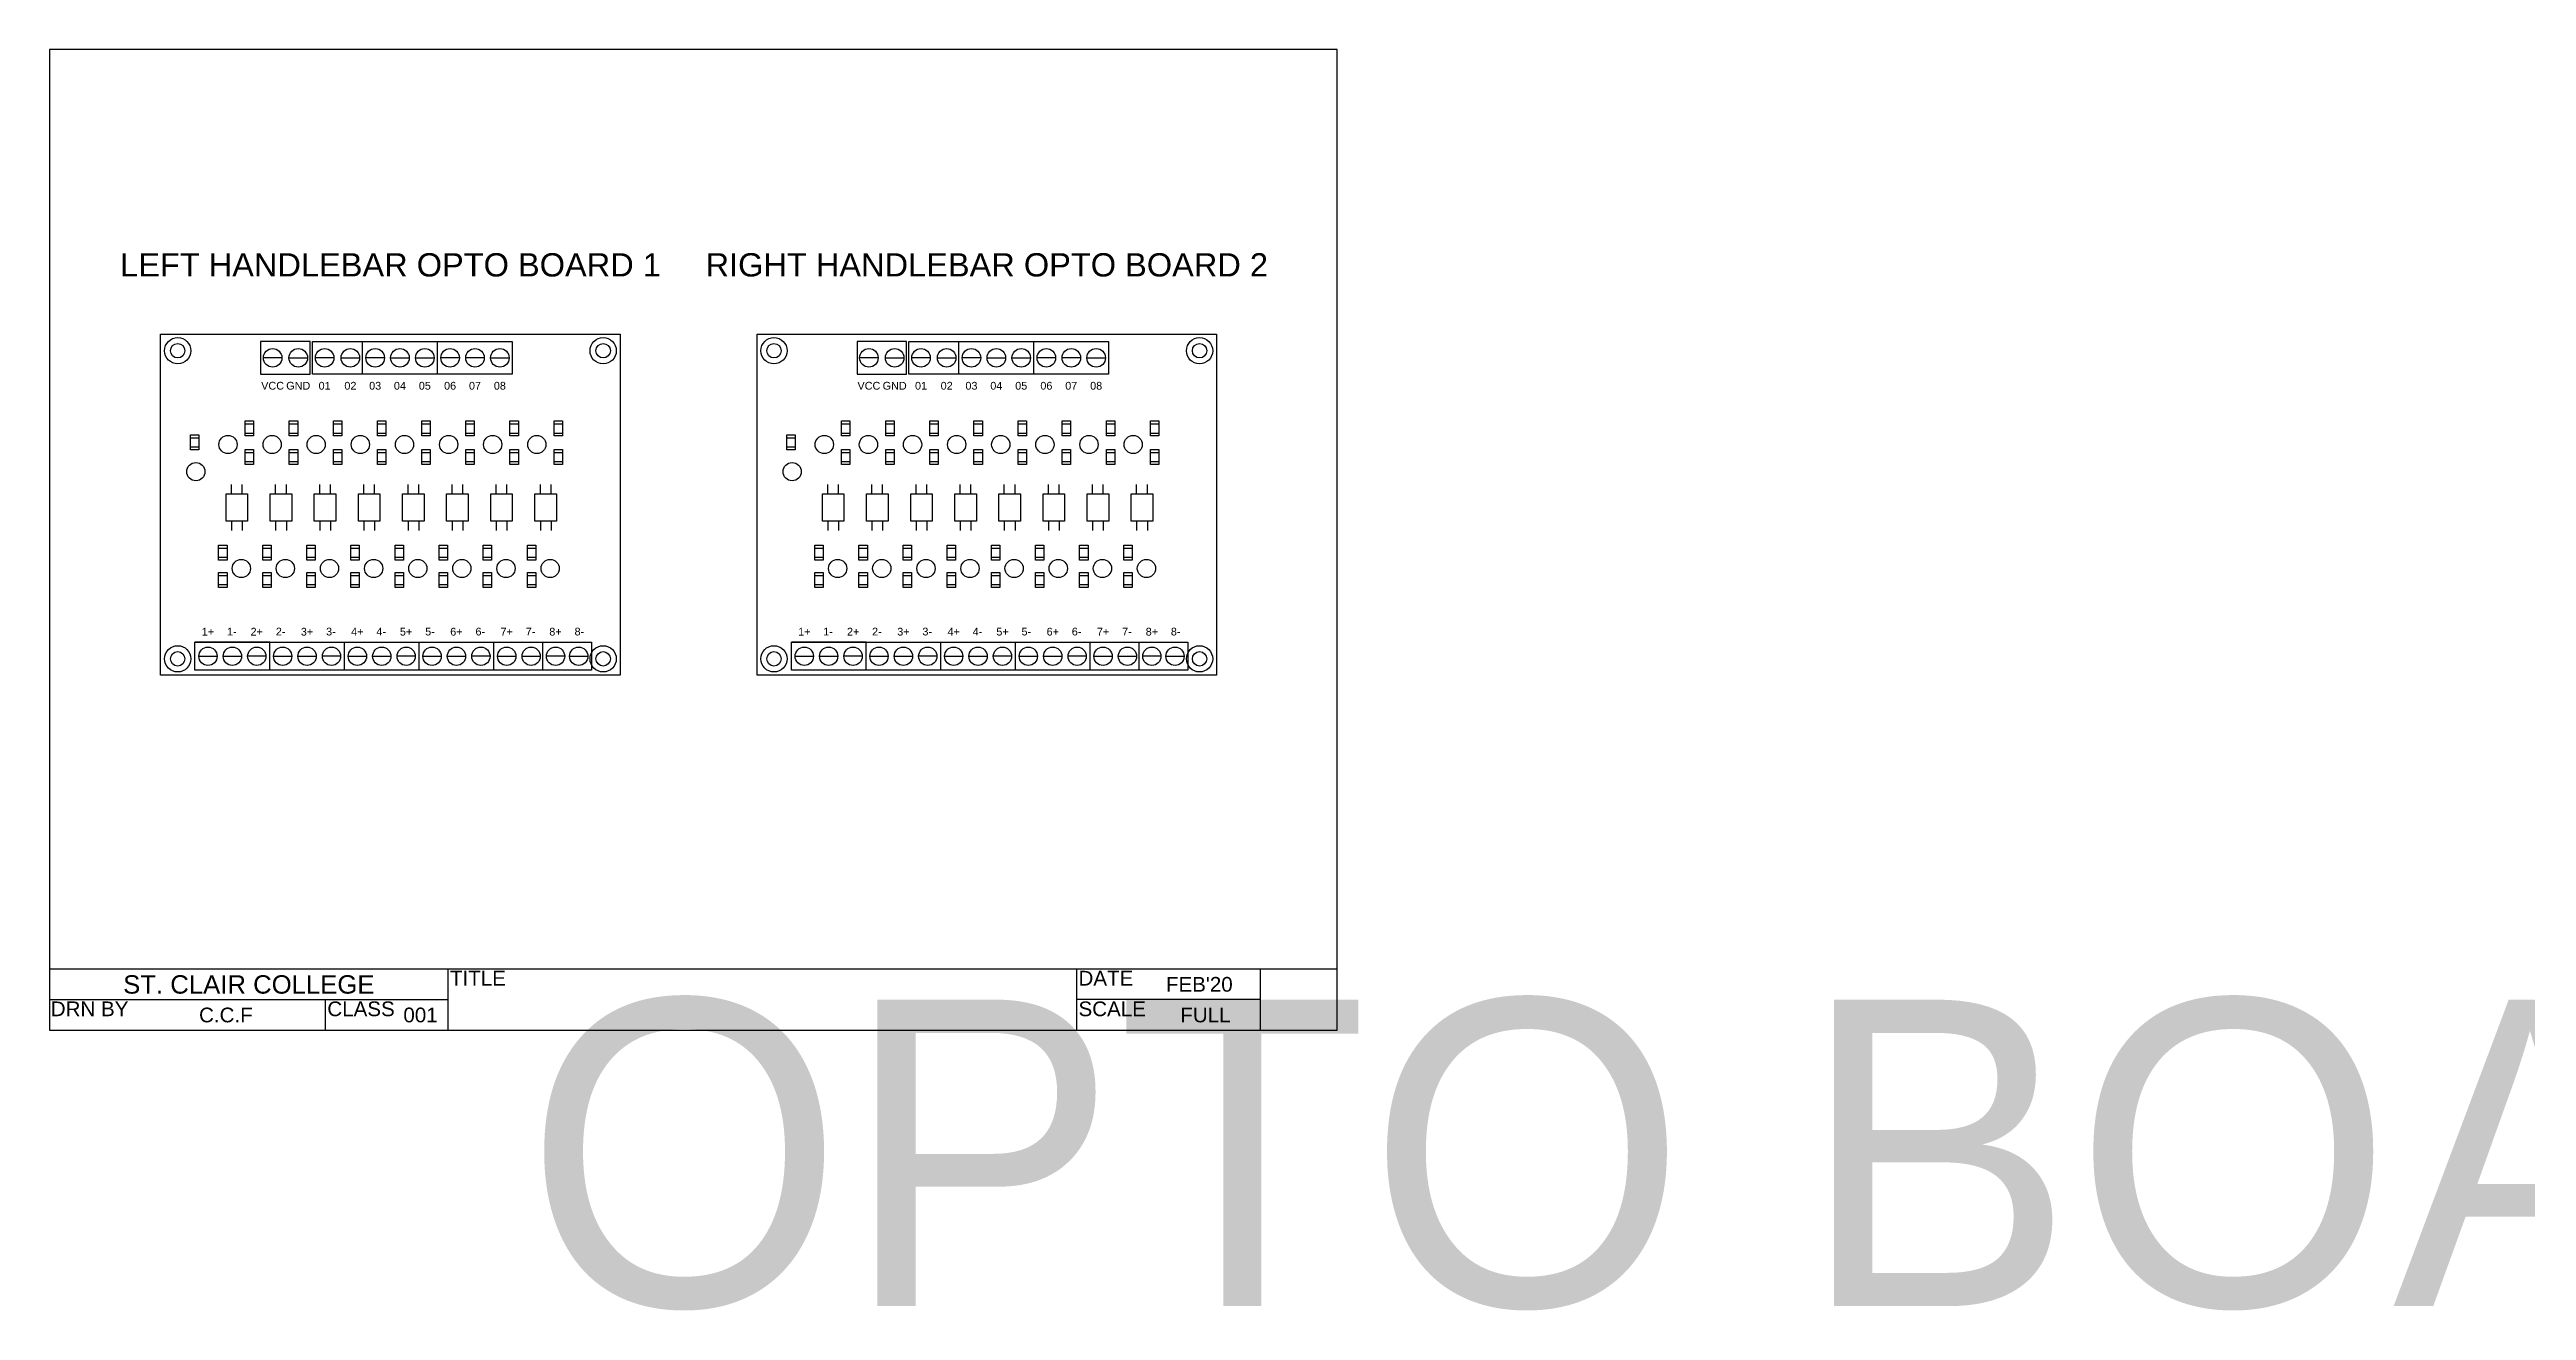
# Model space of a CAD drawing. Header units: inches. Extents: x 0 to 40.4, y -2.3 to 8.
# Drawn here: x 0 to 20.2, y -2.29 to 8 of the extents above; entities that cross this region are included whole.
import ezdxf
from ezdxf.enums import TextEntityAlignment as Align

# ---------------------------------------------------------------- set-up
doc = ezdxf.new("R2018")
doc.units = ezdxf.units.IN
doc.header["$MEASUREMENT"] = 0
doc.layers.add('DRAWING SHT', color=7, linetype='Continuous')
doc.styles.add('Annotative', font='arial.ttf')
doc.styles.get("Standard").update_dxf_attribs({"font": 'arial.ttf', "height": 0.05})

# ---------------------------------------------------------------- blocks, each defined once
blk = doc.blocks.new('Fuerth Cole DRAWING SHT')
at = {"layer": 'DRAWING SHT'}
for p, q in [((0, 0.5), (10.5, 0.5)), ((3.25, 0), (3.25, 0.5)), ((8.375, 0), (8.375, 0.5)), ((9.875, 0), (9.875, 0.5)), ((0, 0.25), (3.25, 0.25)), ((2.25, 0), (2.25, 0.25)), ((9.875, 0.25), (8.375, 0.25))]:
    blk.add_line(p, q, dxfattribs=at)
blk.add_lwpolyline([(0, 0), (10.5, 0), (10.5, 8), (0, 8)], close=True, dxfattribs=at)
for s, width, heights, insert, char_height, attachment_point in [('ST. CLAIR COLLEGE', 3.25, [0.247], (1.625, 0.373), 0.15, 5), ('DRN BY', 2.25, [0.19], (0.01, 0.235), 0.12, 1)]:
    blk.add_mtext_dynamic_manual_height_columns(s, width=width, gutter_width=1, heights=heights, dxfattribs=dict(at, insert=insert, char_height=char_height, attachment_point=attachment_point))
at = {"layer": 'DRAWING SHT', "char_height": 0.12, "width": 1, "attachment_point": 1, "style": 'Annotative'}
for s, insert in [('TITLE', (3.265, 0.485)), ('CLASS', (2.265, 0.235))]:
    blk.add_mtext(s, dxfattribs=dict(at, insert=insert))
at = {"layer": 'DRAWING SHT', "char_height": 0.12, "width": 1.5, "attachment_point": 1}
for s, insert in [('DATE', (8.39, 0.485)), ('SCALE', (8.39, 0.235))]:
    blk.add_mtext(s, dxfattribs=dict(at, insert=insert))
at = {"layer": 'DRAWING SHT'}
for tag, p in [('DATE', (9.375, 0.375)), ('DRN_BY', (1.438, 0.125)), ('CLS', (3.025, 0.125)), ('SCALE', (9.425, 0.125))]:
    blk.add_attdef(tag, text='', height=0.12, dxfattribs=at).set_placement(p, align=Align.MIDDLE_CENTER)
at = {"layer": 'DRAWING SHT', "lineweight": 30, "flags": 104}
blk.add_attdef('TITLE', text='', height=0.12, dxfattribs=at).set_placement((3.875, 0.25), align=Align.MIDDLE_LEFT)

msp = doc.modelspace()

# ---------------------------------------------------------------- linework, layer by layer
for p, q in [((1.895, 5.485), (1.743, 5.485)), ((1.953, 5.485), (2.104, 5.485)), ((2.144, 5.619), (2.552, 5.619)), ((2.319, 5.485), (2.168, 5.485)), ((2.377, 5.485), (2.528, 5.485)), ((2.552, 5.351), (2.552, 5.619)), ((2.73, 5.485), (2.579, 5.485)), ((2.782, 5.485), (2.933, 5.485)), ((2.985, 5.485), (3.136, 5.485)), ((3.163, 5.351), (3.163, 5.619)), ((3.342, 5.485), (3.19, 5.485)), ((3.544, 5.485), (3.393, 5.485)), ((3.596, 5.485), (3.747, 5.485)), ((6.757, 5.485), (6.606, 5.485)), ((6.815, 5.485), (6.966, 5.485)), ((7.007, 5.619), (7.414, 5.619)), ((7.181, 5.485), (7.03, 5.485)), ((7.24, 5.485), (7.391, 5.485)), ((7.414, 5.351), (7.414, 5.619)), ((7.593, 5.485), (7.441, 5.485)), ((7.644, 5.485), (7.795, 5.485)), ((7.847, 5.485), (7.998, 5.485)), ((8.026, 5.351), (8.026, 5.619)), ((8.204, 5.485), (8.053, 5.485)), ((8.407, 5.485), (8.256, 5.485)), ((8.459, 5.485), (8.61, 5.485)), ((1.596, 4.947), (1.664, 4.947)), ((1.596, 4.872), (1.664, 4.872)), ((1.955, 4.947), (2.024, 4.947)), ((1.955, 4.872), (2.024, 4.872)), ((2.315, 4.947), (2.384, 4.947)), ((2.315, 4.872), (2.384, 4.872)), ((2.675, 4.947), (2.743, 4.947)), ((2.675, 4.872), (2.743, 4.872)), ((3.035, 4.947), (3.103, 4.947)), ((3.035, 4.872), (3.103, 4.872)), ((3.394, 4.947), (3.463, 4.947)), ((3.394, 4.872), (3.463, 4.872)), ((3.754, 4.947), (3.823, 4.947)), ((3.754, 4.872), (3.823, 4.872)), ((4.114, 4.947), (4.182, 4.947)), ((4.114, 4.872), (4.182, 4.872)), ((6.458, 4.947), (6.526, 4.947)), ((6.458, 4.872), (6.526, 4.872)), ((6.818, 4.947), (6.886, 4.947)), ((6.818, 4.872), (6.886, 4.872)), ((7.177, 4.947), (7.246, 4.947)), ((7.177, 4.872), (7.246, 4.872)), ((7.537, 4.947), (7.606, 4.947)), ((7.537, 4.872), (7.606, 4.872)), ((7.897, 4.947), (7.966, 4.947)), ((7.897, 4.872), (7.966, 4.872)), ((8.257, 4.947), (8.325, 4.947)), ((8.257, 4.872), (8.325, 4.872)), ((8.617, 4.947), (8.685, 4.947)), ((8.617, 4.872), (8.685, 4.872)), ((8.976, 4.947), (9.045, 4.947)), ((8.976, 4.872), (9.045, 4.872)), ((1.149, 4.833), (1.218, 4.833)), ((1.149, 4.758), (1.218, 4.758)), ((1.596, 4.714), (1.664, 4.714)), ((1.955, 4.714), (2.024, 4.714)), ((2.315, 4.714), (2.384, 4.714)), ((2.675, 4.714), (2.743, 4.714)), ((3.035, 4.714), (3.103, 4.714)), ((3.394, 4.714), (3.463, 4.714)), ((3.754, 4.714), (3.823, 4.714)), ((4.114, 4.714), (4.182, 4.714)), ((6.012, 4.833), (6.08, 4.833)), ((6.012, 4.758), (6.08, 4.758)), ((6.458, 4.714), (6.526, 4.714)), ((6.818, 4.714), (6.886, 4.714)), ((7.177, 4.714), (7.246, 4.714)), ((7.537, 4.714), (7.606, 4.714)), ((7.897, 4.714), (7.966, 4.714)), ((8.257, 4.714), (8.325, 4.714)), ((8.617, 4.714), (8.685, 4.714)), ((8.976, 4.714), (9.045, 4.714)), ((1.483, 4.377), (1.483, 4.453)), ((1.571, 4.377), (1.571, 4.453)), ((1.596, 4.639), (1.664, 4.639)), ((1.843, 4.377), (1.843, 4.453)), ((1.931, 4.377), (1.931, 4.453)), ((1.955, 4.639), (2.024, 4.639)), ((2.203, 4.377), (2.203, 4.453)), ((2.291, 4.377), (2.291, 4.453)), ((2.315, 4.639), (2.384, 4.639)), ((2.563, 4.377), (2.563, 4.453)), ((2.65, 4.377), (2.65, 4.453)), ((2.675, 4.639), (2.743, 4.639)), ((2.923, 4.377), (2.923, 4.453)), ((3.01, 4.377), (3.01, 4.453)), ((3.035, 4.639), (3.103, 4.639)), ((3.282, 4.377), (3.282, 4.453)), ((3.37, 4.377), (3.37, 4.453)), ((3.394, 4.639), (3.463, 4.639)), ((3.642, 4.377), (3.642, 4.453)), ((3.73, 4.377), (3.73, 4.453)), ((3.754, 4.639), (3.823, 4.639)), ((4.002, 4.377), (4.002, 4.453)), ((4.089, 4.377), (4.089, 4.453)), ((4.114, 4.639), (4.182, 4.639)), ((6.346, 4.377), (6.346, 4.453)), ((6.433, 4.377), (6.433, 4.453)), ((6.458, 4.639), (6.526, 4.639)), ((6.706, 4.377), (6.706, 4.453)), ((6.793, 4.377), (6.793, 4.453)), ((6.818, 4.639), (6.886, 4.639)), ((7.065, 4.377), (7.065, 4.453)), ((7.153, 4.377), (7.153, 4.453)), ((7.177, 4.639), (7.246, 4.639)), ((7.425, 4.377), (7.425, 4.453)), ((7.513, 4.377), (7.513, 4.453)), ((7.537, 4.639), (7.606, 4.639)), ((7.785, 4.377), (7.785, 4.453)), ((7.873, 4.377), (7.873, 4.453)), ((7.897, 4.639), (7.966, 4.639)), ((8.145, 4.377), (8.145, 4.453)), ((8.232, 4.377), (8.232, 4.453)), ((8.257, 4.639), (8.325, 4.639)), ((8.505, 4.377), (8.505, 4.453)), ((8.592, 4.377), (8.592, 4.453)), ((8.617, 4.639), (8.685, 4.639)), ((8.864, 4.377), (8.864, 4.453)), ((8.952, 4.377), (8.952, 4.453)), ((8.976, 4.639), (9.045, 4.639)), ((1.483, 4.154), (1.483, 4.077)), ((1.571, 4.154), (1.571, 4.077)), ((1.843, 4.154), (1.843, 4.077)), ((1.931, 4.154), (1.931, 4.077)), ((2.203, 4.154), (2.203, 4.077)), ((2.291, 4.154), (2.291, 4.077)), ((2.563, 4.154), (2.563, 4.077)), ((2.65, 4.154), (2.65, 4.077)), ((2.923, 4.154), (2.923, 4.077)), ((3.01, 4.154), (3.01, 4.077)), ((3.282, 4.154), (3.282, 4.077)), ((3.37, 4.154), (3.37, 4.077)), ((3.642, 4.154), (3.642, 4.077)), ((3.73, 4.154), (3.73, 4.077)), ((4.002, 4.154), (4.002, 4.077)), ((4.089, 4.154), (4.089, 4.077)), ((6.346, 4.154), (6.346, 4.077)), ((6.433, 4.154), (6.433, 4.077)), ((6.706, 4.154), (6.706, 4.077)), ((6.793, 4.154), (6.793, 4.077)), ((7.065, 4.154), (7.065, 4.077)), ((7.153, 4.154), (7.153, 4.077)), ((7.425, 4.154), (7.425, 4.077)), ((7.513, 4.154), (7.513, 4.077)), ((7.785, 4.154), (7.785, 4.077)), ((7.873, 4.154), (7.873, 4.077)), ((8.145, 4.154), (8.145, 4.077)), ((8.232, 4.154), (8.232, 4.077)), ((8.505, 4.154), (8.505, 4.077)), ((8.592, 4.154), (8.592, 4.077)), ((8.864, 4.154), (8.864, 4.077)), ((8.952, 4.154), (8.952, 4.077)), ((1.378, 3.933), (1.447, 3.933)), ((1.378, 3.858), (1.447, 3.858)), ((1.738, 3.933), (1.806, 3.933)), ((1.738, 3.858), (1.806, 3.858)), ((2.098, 3.933), (2.166, 3.933)), ((2.098, 3.858), (2.166, 3.858)), ((2.457, 3.933), (2.526, 3.933)), ((2.457, 3.858), (2.526, 3.858)), ((2.817, 3.933), (2.886, 3.933)), ((2.817, 3.858), (2.886, 3.858)), ((3.177, 3.933), (3.245, 3.933)), ((3.177, 3.858), (3.245, 3.858)), ((3.537, 3.933), (3.605, 3.933)), ((3.537, 3.858), (3.605, 3.858)), ((3.897, 3.933), (3.965, 3.933)), ((3.897, 3.858), (3.965, 3.858)), ((6.24, 3.933), (6.309, 3.933)), ((6.24, 3.858), (6.309, 3.858)), ((6.6, 3.933), (6.669, 3.933)), ((6.6, 3.858), (6.669, 3.858)), ((6.96, 3.933), (7.028, 3.933)), ((6.96, 3.858), (7.028, 3.858)), ((7.32, 3.933), (7.388, 3.933)), ((7.32, 3.858), (7.388, 3.858)), ((7.68, 3.933), (7.748, 3.933)), ((7.68, 3.858), (7.748, 3.858)), ((8.039, 3.933), (8.108, 3.933)), ((8.039, 3.858), (8.108, 3.858)), ((8.399, 3.933), (8.468, 3.933)), ((8.399, 3.858), (8.468, 3.858)), ((8.759, 3.933), (8.827, 3.933)), ((8.759, 3.858), (8.827, 3.858)), ((1.378, 3.711), (1.447, 3.711)), ((1.378, 3.636), (1.447, 3.636)), ((1.738, 3.711), (1.806, 3.711)), ((1.738, 3.636), (1.806, 3.636)), ((2.098, 3.711), (2.166, 3.711)), ((2.098, 3.636), (2.166, 3.636)), ((2.457, 3.711), (2.526, 3.711)), ((2.457, 3.636), (2.526, 3.636)), ((2.817, 3.711), (2.886, 3.711)), ((2.817, 3.636), (2.886, 3.636)), ((3.177, 3.711), (3.245, 3.711)), ((3.177, 3.636), (3.245, 3.636)), ((3.537, 3.711), (3.605, 3.711)), ((3.537, 3.636), (3.605, 3.636)), ((3.897, 3.711), (3.965, 3.711)), ((3.897, 3.636), (3.965, 3.636)), ((6.24, 3.711), (6.309, 3.711)), ((6.24, 3.636), (6.309, 3.636)), ((6.6, 3.711), (6.669, 3.711)), ((6.6, 3.636), (6.669, 3.636)), ((6.96, 3.711), (7.028, 3.711)), ((6.96, 3.636), (7.028, 3.636)), ((7.32, 3.711), (7.388, 3.711)), ((7.32, 3.636), (7.388, 3.636)), ((7.68, 3.711), (7.748, 3.711)), ((7.68, 3.636), (7.748, 3.636)), ((8.039, 3.711), (8.108, 3.711)), ((8.039, 3.636), (8.108, 3.636)), ((8.399, 3.711), (8.468, 3.711)), ((8.399, 3.636), (8.468, 3.636)), ((8.759, 3.711), (8.827, 3.711)), ((8.759, 3.636), (8.827, 3.636)), ((1.795, 3.166), (1.186, 3.166)), ((1.217, 3.051), (1.366, 3.051)), ((1.416, 3.051), (1.565, 3.051)), ((1.764, 3.051), (1.615, 3.051)), ((1.795, 2.937), (1.795, 3.166)), ((1.826, 3.051), (1.975, 3.051)), ((2.025, 3.051), (2.174, 3.051)), ((2.373, 3.051), (2.224, 3.051)), ((2.404, 2.937), (2.404, 3.166)), ((2.435, 3.051), (2.584, 3.051)), ((2.634, 3.051), (2.783, 3.051)), ((2.982, 3.051), (2.833, 3.051)), ((3.013, 2.937), (3.013, 3.166)), ((3.044, 3.051), (3.193, 3.051)), ((3.243, 3.051), (3.392, 3.051)), ((3.591, 3.051), (3.442, 3.051)), ((3.622, 2.937), (3.622, 3.166)), ((3.653, 3.051), (3.802, 3.051)), ((3.852, 3.051), (4.001, 3.051)), ((4.022, 2.937), (4.022, 3.166)), ((4.022, 3.166), (4.419, 3.166)), ((4.2, 3.051), (4.051, 3.051)), ((4.24, 3.051), (4.39, 3.051)), ((6.658, 3.166), (6.049, 3.166)), ((6.08, 3.051), (6.229, 3.051)), ((6.278, 3.051), (6.428, 3.051)), ((6.627, 3.051), (6.477, 3.051)), ((6.658, 2.937), (6.658, 3.166)), ((6.689, 3.051), (6.838, 3.051)), ((6.887, 3.051), (7.037, 3.051)), ((7.236, 3.051), (7.086, 3.051)), ((7.267, 2.937), (7.267, 3.166)), ((7.298, 3.051), (7.447, 3.051)), ((7.496, 3.051), (7.646, 3.051)), ((7.845, 3.051), (7.695, 3.051)), ((7.876, 2.937), (7.876, 3.166)), ((7.907, 3.051), (8.056, 3.051)), ((8.105, 3.051), (8.255, 3.051)), ((8.454, 3.051), (8.304, 3.051)), ((8.485, 2.937), (8.485, 3.166)), ((8.516, 3.051), (8.665, 3.051)), ((8.714, 3.051), (8.864, 3.051)), ((8.884, 2.937), (8.884, 3.166)), ((8.884, 3.166), (9.281, 3.166)), ((9.063, 3.051), (8.913, 3.051)), ((9.103, 3.051), (9.252, 3.051))]:
    msp.add_line(p, q)
for points in [[(0.906, 5.677), (4.653, 5.677), (4.653, 2.896), (0.906, 2.896)], [(5.769, 5.677), (9.515, 5.677), (9.515, 2.896), (5.769, 2.896)], [(1.721, 5.351), (2.125, 5.351), (2.125, 5.619), (1.721, 5.619)], [(2.144, 5.619), (3.772, 5.619), (3.772, 5.351), (2.144, 5.351)], [(6.584, 5.351), (6.988, 5.351), (6.988, 5.619), (6.584, 5.619)], [(7.007, 5.619), (8.634, 5.619), (8.634, 5.351), (7.007, 5.351)], [(1.149, 4.857), (1.218, 4.857), (1.218, 4.735), (1.149, 4.735)], [(1.596, 4.97), (1.664, 4.97), (1.664, 4.849), (1.596, 4.849)], [(1.955, 4.97), (2.024, 4.97), (2.024, 4.849), (1.955, 4.849)], [(2.315, 4.97), (2.384, 4.97), (2.384, 4.849), (2.315, 4.849)], [(2.675, 4.97), (2.743, 4.97), (2.743, 4.849), (2.675, 4.849)], [(3.035, 4.97), (3.103, 4.97), (3.103, 4.849), (3.035, 4.849)], [(3.394, 4.97), (3.463, 4.97), (3.463, 4.849), (3.394, 4.849)], [(3.754, 4.97), (3.823, 4.97), (3.823, 4.849), (3.754, 4.849)], [(4.114, 4.97), (4.182, 4.97), (4.182, 4.849), (4.114, 4.849)], [(6.012, 4.857), (6.08, 4.857), (6.08, 4.735), (6.012, 4.735)], [(6.458, 4.97), (6.526, 4.97), (6.526, 4.849), (6.458, 4.849)], [(6.818, 4.97), (6.886, 4.97), (6.886, 4.849), (6.818, 4.849)], [(7.177, 4.97), (7.246, 4.97), (7.246, 4.849), (7.177, 4.849)], [(7.537, 4.97), (7.606, 4.97), (7.606, 4.849), (7.537, 4.849)], [(7.897, 4.97), (7.966, 4.97), (7.966, 4.849), (7.897, 4.849)], [(8.257, 4.97), (8.325, 4.97), (8.325, 4.849), (8.257, 4.849)], [(8.617, 4.97), (8.685, 4.97), (8.685, 4.849), (8.617, 4.849)], [(8.976, 4.97), (9.045, 4.97), (9.045, 4.849), (8.976, 4.849)], [(1.596, 4.737), (1.664, 4.737), (1.664, 4.616), (1.596, 4.616)], [(1.955, 4.737), (2.024, 4.737), (2.024, 4.616), (1.955, 4.616)], [(2.315, 4.737), (2.384, 4.737), (2.384, 4.616), (2.315, 4.616)], [(2.675, 4.737), (2.743, 4.737), (2.743, 4.616), (2.675, 4.616)], [(3.035, 4.737), (3.103, 4.737), (3.103, 4.616), (3.035, 4.616)], [(3.394, 4.737), (3.463, 4.737), (3.463, 4.616), (3.394, 4.616)], [(3.754, 4.737), (3.823, 4.737), (3.823, 4.616), (3.754, 4.616)], [(4.114, 4.737), (4.182, 4.737), (4.182, 4.616), (4.114, 4.616)], [(6.458, 4.737), (6.526, 4.737), (6.526, 4.616), (6.458, 4.616)], [(6.818, 4.737), (6.886, 4.737), (6.886, 4.616), (6.818, 4.616)], [(7.177, 4.737), (7.246, 4.737), (7.246, 4.616), (7.177, 4.616)], [(7.537, 4.737), (7.606, 4.737), (7.606, 4.616), (7.537, 4.616)], [(7.897, 4.737), (7.966, 4.737), (7.966, 4.616), (7.897, 4.616)], [(8.257, 4.737), (8.325, 4.737), (8.325, 4.616), (8.257, 4.616)], [(8.617, 4.737), (8.685, 4.737), (8.685, 4.616), (8.617, 4.616)], [(8.976, 4.737), (9.045, 4.737), (9.045, 4.616), (8.976, 4.616)], [(1.44, 4.377), (1.615, 4.377), (1.615, 4.154), (1.44, 4.154)], [(1.799, 4.377), (1.975, 4.377), (1.975, 4.154), (1.799, 4.154)], [(2.159, 4.377), (2.334, 4.377), (2.334, 4.154), (2.159, 4.154)], [(2.519, 4.377), (2.694, 4.377), (2.694, 4.154), (2.519, 4.154)], [(2.879, 4.377), (3.054, 4.377), (3.054, 4.154), (2.879, 4.154)], [(3.238, 4.377), (3.414, 4.377), (3.414, 4.154), (3.238, 4.154)], [(3.598, 4.377), (3.773, 4.377), (3.773, 4.154), (3.598, 4.154)], [(3.958, 4.377), (4.133, 4.377), (4.133, 4.154), (3.958, 4.154)], [(6.302, 4.377), (6.477, 4.377), (6.477, 4.154), (6.302, 4.154)], [(6.662, 4.377), (6.837, 4.377), (6.837, 4.154), (6.662, 4.154)], [(7.022, 4.377), (7.197, 4.377), (7.197, 4.154), (7.022, 4.154)], [(7.381, 4.377), (7.557, 4.377), (7.557, 4.154), (7.381, 4.154)], [(7.741, 4.377), (7.916, 4.377), (7.916, 4.154), (7.741, 4.154)], [(8.101, 4.377), (8.276, 4.377), (8.276, 4.154), (8.101, 4.154)], [(8.461, 4.377), (8.636, 4.377), (8.636, 4.154), (8.461, 4.154)], [(8.82, 4.377), (8.996, 4.377), (8.996, 4.154), (8.82, 4.154)], [(1.378, 3.956), (1.447, 3.956), (1.447, 3.835), (1.378, 3.835)], [(1.738, 3.956), (1.806, 3.956), (1.806, 3.835), (1.738, 3.835)], [(2.098, 3.956), (2.166, 3.956), (2.166, 3.835), (2.098, 3.835)], [(2.457, 3.956), (2.526, 3.956), (2.526, 3.835), (2.457, 3.835)], [(2.817, 3.956), (2.886, 3.956), (2.886, 3.835), (2.817, 3.835)], [(3.177, 3.956), (3.245, 3.956), (3.245, 3.835), (3.177, 3.835)], [(3.537, 3.956), (3.605, 3.956), (3.605, 3.835), (3.537, 3.835)], [(3.897, 3.956), (3.965, 3.956), (3.965, 3.835), (3.897, 3.835)], [(6.24, 3.956), (6.309, 3.956), (6.309, 3.835), (6.24, 3.835)], [(6.6, 3.956), (6.669, 3.956), (6.669, 3.835), (6.6, 3.835)], [(6.96, 3.956), (7.028, 3.956), (7.028, 3.835), (6.96, 3.835)], [(7.32, 3.956), (7.388, 3.956), (7.388, 3.835), (7.32, 3.835)], [(7.68, 3.956), (7.748, 3.956), (7.748, 3.835), (7.68, 3.835)], [(8.039, 3.956), (8.108, 3.956), (8.108, 3.835), (8.039, 3.835)], [(8.399, 3.956), (8.468, 3.956), (8.468, 3.835), (8.399, 3.835)], [(8.759, 3.956), (8.827, 3.956), (8.827, 3.835), (8.759, 3.835)], [(1.378, 3.734), (1.447, 3.734), (1.447, 3.613), (1.378, 3.613)], [(1.738, 3.734), (1.806, 3.734), (1.806, 3.613), (1.738, 3.613)], [(2.098, 3.734), (2.166, 3.734), (2.166, 3.613), (2.098, 3.613)], [(2.457, 3.734), (2.526, 3.734), (2.526, 3.613), (2.457, 3.613)], [(2.817, 3.734), (2.886, 3.734), (2.886, 3.613), (2.817, 3.613)], [(3.177, 3.734), (3.245, 3.734), (3.245, 3.613), (3.177, 3.613)], [(3.537, 3.734), (3.605, 3.734), (3.605, 3.613), (3.537, 3.613)], [(3.897, 3.734), (3.965, 3.734), (3.965, 3.613), (3.897, 3.613)], [(6.24, 3.734), (6.309, 3.734), (6.309, 3.613), (6.24, 3.613)], [(6.6, 3.734), (6.669, 3.734), (6.669, 3.613), (6.6, 3.613)], [(6.96, 3.734), (7.028, 3.734), (7.028, 3.613), (6.96, 3.613)], [(7.32, 3.734), (7.388, 3.734), (7.388, 3.613), (7.32, 3.613)], [(7.68, 3.734), (7.748, 3.734), (7.748, 3.613), (7.68, 3.613)], [(8.039, 3.734), (8.108, 3.734), (8.108, 3.613), (8.039, 3.613)], [(8.399, 3.734), (8.468, 3.734), (8.468, 3.613), (8.399, 3.613)], [(8.759, 3.734), (8.827, 3.734), (8.827, 3.613), (8.759, 3.613)], [(4.419, 2.937), (1.186, 2.937), (1.186, 3.166), (4.419, 3.166)], [(9.281, 2.937), (6.049, 2.937), (6.049, 3.166), (9.281, 3.166)]]:
    msp.add_lwpolyline(points, close=True)
for centre, radius in [((1.045, 5.543), 0.107), ((1.045, 5.543), 0.0587), ((1.819, 5.485), 0.0756), ((2.028, 5.485), 0.0756), ((2.243, 5.485), 0.0756), ((2.453, 5.485), 0.0756), ((2.655, 5.485), 0.0756), ((2.857, 5.485), 0.0756), ((3.06, 5.485), 0.0756), ((3.266, 5.485), 0.0756), ((3.469, 5.485), 0.0756), ((3.672, 5.485), 0.0756), ((4.514, 5.543), 0.107), ((4.514, 5.543), 0.0587), ((5.907, 5.543), 0.107), ((5.907, 5.543), 0.0587), ((6.681, 5.485), 0.0756), ((6.891, 5.485), 0.0756), ((7.106, 5.485), 0.0756), ((7.315, 5.485), 0.0756), ((7.517, 5.485), 0.0756), ((7.72, 5.485), 0.0756), ((7.923, 5.485), 0.0756), ((8.128, 5.485), 0.0756), ((8.331, 5.485), 0.0756), ((8.534, 5.485), 0.0756), ((9.377, 5.543), 0.107), ((9.377, 5.543), 0.0587), ((1.455, 4.778), 0.0744), ((1.815, 4.778), 0.0744), ((2.174, 4.778), 0.0744), ((2.534, 4.778), 0.0744), ((2.894, 4.778), 0.0744), ((3.254, 4.778), 0.0744), ((3.613, 4.778), 0.0744), ((3.973, 4.778), 0.0744), ((6.317, 4.778), 0.0744), ((6.677, 4.778), 0.0744), ((7.037, 4.778), 0.0744), ((7.397, 4.778), 0.0744), ((7.756, 4.778), 0.0744), ((8.116, 4.778), 0.0744), ((8.476, 4.778), 0.0744), ((8.836, 4.778), 0.0744), ((1.193, 4.557), 0.0744), ((6.055, 4.557), 0.0744), ((1.564, 3.767), 0.0744), ((1.923, 3.767), 0.0744), ((2.283, 3.767), 0.0744), ((2.643, 3.767), 0.0744), ((3.003, 3.767), 0.0744), ((3.362, 3.767), 0.0744), ((3.722, 3.767), 0.0744), ((4.082, 3.767), 0.0744), ((6.426, 3.767), 0.0744), ((6.786, 3.767), 0.0744), ((7.146, 3.767), 0.0744), ((7.505, 3.767), 0.0744), ((7.865, 3.767), 0.0744), ((8.225, 3.767), 0.0744), ((8.585, 3.767), 0.0744), ((8.944, 3.767), 0.0744), ((1.045, 3.03), 0.107), ((1.045, 3.03), 0.0587), ((1.292, 3.051), 0.0746), ((1.491, 3.051), 0.0746), ((1.69, 3.051), 0.0746), ((1.901, 3.051), 0.0746), ((2.1, 3.051), 0.0746), ((2.299, 3.051), 0.0746), ((2.51, 3.051), 0.0746), ((2.709, 3.051), 0.0746), ((2.908, 3.051), 0.0746), ((3.119, 3.051), 0.0746), ((3.318, 3.051), 0.0746), ((3.517, 3.051), 0.0746), ((3.728, 3.051), 0.0746), ((3.927, 3.051), 0.0746), ((4.126, 3.051), 0.0746), ((4.315, 3.051), 0.0746), ((4.514, 3.03), 0.107), ((4.514, 3.03), 0.0587), ((5.907, 3.03), 0.107), ((5.907, 3.03), 0.0587), ((6.154, 3.051), 0.0746), ((6.353, 3.051), 0.0746), ((6.552, 3.051), 0.0746), ((6.763, 3.051), 0.0746), ((6.962, 3.051), 0.0746), ((7.161, 3.051), 0.0746), ((7.372, 3.051), 0.0746), ((7.571, 3.051), 0.0746), ((7.77, 3.051), 0.0746), ((7.981, 3.051), 0.0746), ((8.18, 3.051), 0.0746), ((8.379, 3.051), 0.0746), ((8.59, 3.051), 0.0746), ((8.789, 3.051), 0.0746), ((8.988, 3.051), 0.0746), ((9.177, 3.051), 0.0746), ((9.377, 3.03), 0.107), ((9.377, 3.03), 0.0587)]:
    msp.add_circle(centre, radius)

# ---------------------------------------------------------------- block references
ref = msp.add_blockref('Fuerth Cole DRAWING SHT', (0, 0))
ref.add_attrib('DRN_BY', 'C.C.F', dxfattribs={"layer": 'DRAWING SHT', "height": 0.12}).set_placement((1.438, 0.125), align=Align.MIDDLE_CENTER)
ref.add_attrib('CLS', '001', dxfattribs={"layer": 'DRAWING SHT', "height": 0.12}).set_placement((3.025, 0.125), align=Align.MIDDLE_CENTER)
ref.add_attrib('DATE', "FEB'20", dxfattribs={"layer": 'DRAWING SHT', "height": 0.12}).set_placement((9.375, 0.375), align=Align.MIDDLE_CENTER)
ref.add_attrib('SCALE', 'FULL', dxfattribs={"layer": 'DRAWING SHT', "height": 0.12}).set_placement((9.425, 0.125), align=Align.MIDDLE_CENTER)
lines = msp.add_mtext('OPTO BOARD LAYOUT', dxfattribs={"layer": 'DRAWING SHT', "insert": (3.875, 0.25), "char_height": 2.5, "attachment_point": 1})
ref.add_attrib('TITLE', '', (3.875, 0.25), dxfattribs={"flags": 104}).embed_mtext(lines)

# ---------------------------------------------------------------- texts
for s, width, heights, insert, char_height, attachment_point in [('LEFT HANDLEBAR OPTO BOARD 1', 4.8553, [0.345], (2.78, 6.146), 0.18999, 8), ('RIGHT HANDLEBAR OPTO BOARD 2', 4.8553, [0.345], (7.642, 6.146), 0.18999, 8), ('VCC', 0.20149, [0], (1.819, 5.257), 0.0633, 5), ('GND', 0.20149, [0], (2.028, 5.257), 0.0633, 5), ('01', 0.20149, [0], (2.243, 5.257), 0.0633, 5), ('02', 0.20149, [0], (2.453, 5.257), 0.0633, 5), ('03', 0.20149, [0], (2.655, 5.257), 0.0633, 5), ('04', 0.20149, [0], (2.857, 5.257), 0.0633, 5), ('05', 0.20149, [0], (3.06, 5.257), 0.0633, 5), ('06', 0.20149, [0], (3.266, 5.257), 0.0633, 5), ('07', 0.20149, [0], (3.469, 5.257), 0.0633, 5), ('08', 0.20149, [0], (3.672, 5.257), 0.0633, 5), ('VCC', 0.20149, [0], (6.681, 5.257), 0.0633, 5), ('GND', 0.20149, [0], (6.891, 5.257), 0.0633, 5), ('01', 0.20149, [0], (7.106, 5.257), 0.0633, 5), ('02', 0.20149, [0], (7.315, 5.257), 0.0633, 5), ('03', 0.20149, [0], (7.517, 5.257), 0.0633, 5), ('04', 0.20149, [0], (7.72, 5.257), 0.0633, 5), ('05', 0.20149, [0], (7.923, 5.257), 0.0633, 5), ('06', 0.20149, [0], (8.128, 5.257), 0.0633, 5), ('07', 0.20149, [0], (8.331, 5.257), 0.0633, 5), ('08', 0.20149, [0], (8.534, 5.257), 0.0633, 5), ('1+', 0.20932, [0], (1.241, 3.283), 0.0633, 1), ('1-', 0.20932, [0], (1.447, 3.284), 0.0633, 1), ('2+', 0.20932, [0], (1.639, 3.283), 0.0633, 1), ('2-', 0.20932, [0], (1.845, 3.284), 0.0633, 1), ('3+', 0.20932, [0], (2.049, 3.283), 0.0633, 1), ('3-', 0.20932, [0], (2.255, 3.284), 0.0633, 1), ('4+', 0.20932, [0], (2.459, 3.283), 0.0633, 1), ('4-', 0.20932, [0], (2.665, 3.284), 0.0633, 1), ('5+', 0.20932, [0], (2.857, 3.283), 0.0633, 1), ('5-', 0.20932, [0], (3.063, 3.284), 0.0633, 1), ('6+', 0.20932, [0], (3.267, 3.283), 0.0633, 1), ('6-', 0.20932, [0], (3.473, 3.284), 0.0633, 1), ('7+', 0.20932, [0], (3.677, 3.283), 0.0633, 1), ('7-', 0.20932, [0], (3.883, 3.284), 0.0633, 1), ('8+', 0.20932, [0], (4.075, 3.283), 0.0633, 1), ('8-', 0.20932, [0], (4.281, 3.284), 0.0633, 1), ('1+', 0.20932, [0], (6.104, 3.283), 0.0633, 1), ('1-', 0.20932, [0], (6.309, 3.284), 0.0633, 1), ('2+', 0.20932, [0], (6.502, 3.283), 0.0633, 1), ('2-', 0.20932, [0], (6.707, 3.284), 0.0633, 1), ('3+', 0.20932, [0], (6.912, 3.283), 0.0633, 1), ('3-', 0.20932, [0], (7.117, 3.284), 0.0633, 1), ('4+', 0.20932, [0], (7.322, 3.283), 0.0633, 1), ('4-', 0.20932, [0], (7.527, 3.284), 0.0633, 1), ('5+', 0.20932, [0], (7.72, 3.283), 0.0633, 1), ('5-', 0.20932, [0], (7.925, 3.284), 0.0633, 1), ('6+', 0.20932, [0], (8.13, 3.283), 0.0633, 1), ('6-', 0.20932, [0], (8.335, 3.284), 0.0633, 1), ('7+', 0.20932, [0], (8.54, 3.283), 0.0633, 1), ('7-', 0.20932, [0], (8.746, 3.284), 0.0633, 1), ('8+', 0.20932, [0], (8.938, 3.283), 0.0633, 1), ('8-', 0.20932, [0], (9.143, 3.284), 0.0633, 1)]:
    msp.add_mtext_dynamic_manual_height_columns(s, width=width, gutter_width=0.317, heights=heights, dxfattribs=dict(insert=insert, char_height=char_height, attachment_point=attachment_point))

doc.saveas('drawing.dxf')
